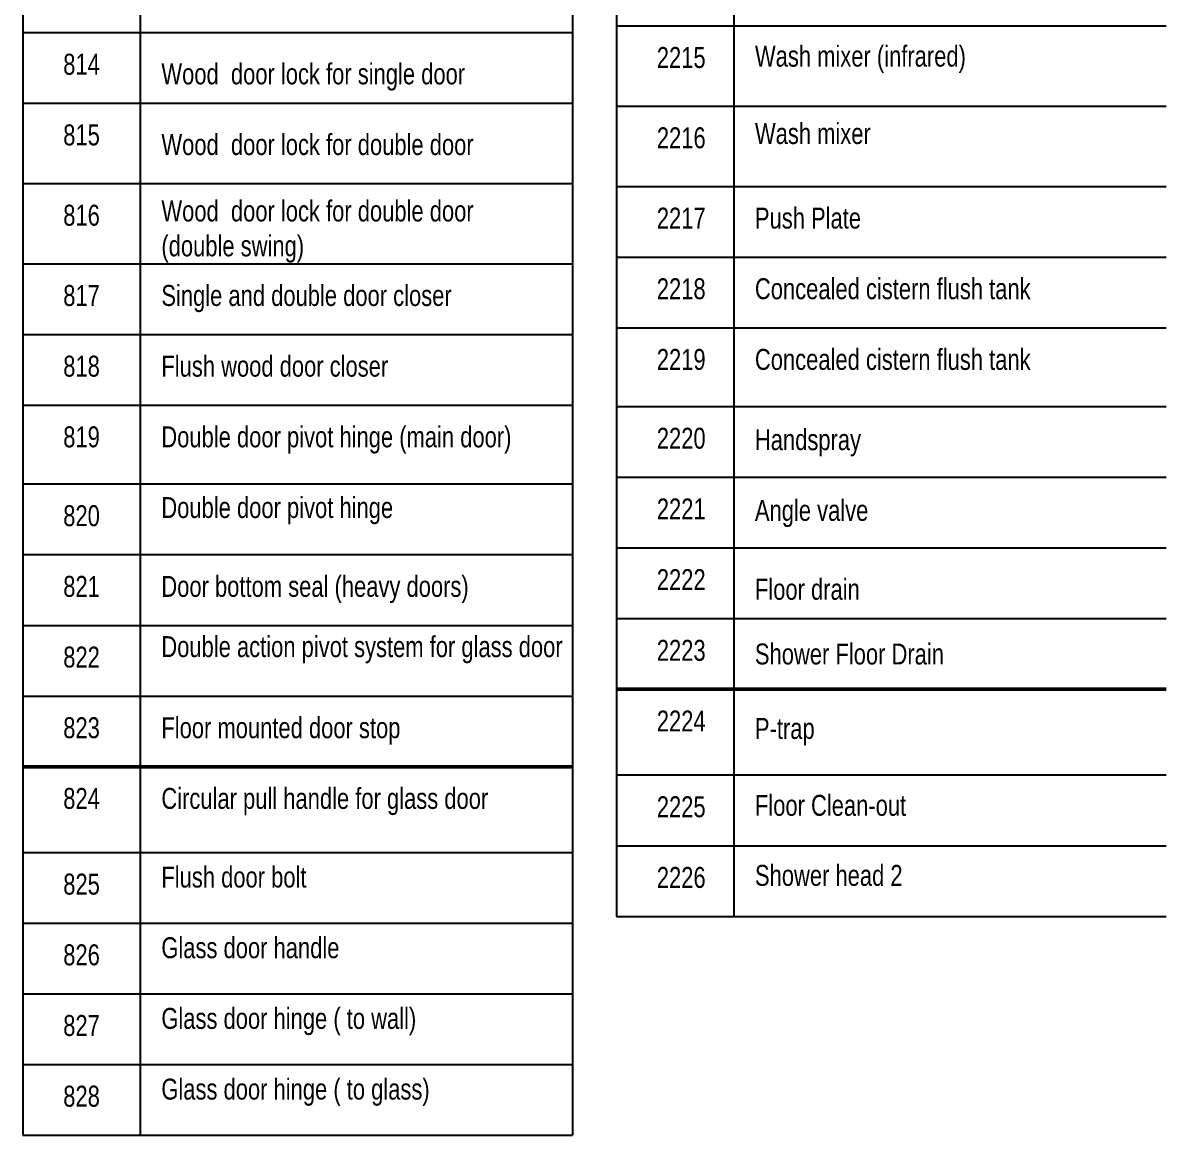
# Model space of a CAD drawing. Header units: inches. Extents: x 193287 to 241687, y 437648 to 550079.
# Drawn here: x 231406 to 234136, y 458534 to 461189 of the extents above; entities that cross this region are included whole.
import ezdxf

# ---------------------------------------------------------------- set-up
doc = ezdxf.new("R2010")
doc.units = ezdxf.units.IN
doc.header["$MEASUREMENT"] = 0
for name, color, linetype in [('CQ SPOT DETAIL DIMENSION', 9, 'Continuous'), ('CQ text label', 3, 'Continuous'), ('CQ-legend tex box', 3, 'Continuous')]:
    doc.layers.add(name, color=color, linetype=linetype)
doc.layers.add('CQ Switches and Outlets', color=1, linetype='Continuous', lineweight=50)
doc.styles.add('DIM 50', font='romans.shx', dxfattribs={"width": 0.75, "height": 100})

# ---------------------------------------------------------------- blocks, each defined once
blk = doc.blocks.new('SMDS')
at = {"layer": 'CQ Switches and Outlets', "color": 2}
for p, q in [((383215.8, 473401.9), (384527.8, 473401.9)), ((381798.8, 473217.1), (383110.9, 473217.1))]:
    blk.add_line(p, q, dxfattribs=at)
at = {"layer": 'CQ-legend tex box'}
for p, q in [((383215.8, 477684.1), (383215.8, 472859.9)), ((383496.1, 477506), (383496.1, 472859.9)), ((381798.9, 477499.3), (381798.9, 474417.5)), ((383111, 477499.3), (383111, 474417.5)), ((382079.2, 477321.3), (382079.2, 474417.5)), ((381798.9, 474969.5), (383111, 474969.5)), ((383215.8, 474985.5), (384527.9, 474985.5)), ((381798.9, 474800.8), (383111, 474800.8)), ((383215.8, 474793.9), (384527.9, 474793.9)), ((381798.9, 474609.2), (383111, 474609.2)), ((383215.8, 474602.3), (384527.9, 474602.3)), ((383215.8, 474602.3), (384527.8, 474602.3)), ((383215.8, 474433.6), (384527.8, 474433.6)), ((381798.9, 474417.5), (383111, 474417.5)), ((381798.9, 474417.5), (383110.9, 474417.5)), ((381798.9, 474417.5), (381798.9, 472337.7)), ((382079.2, 474417.5), (382079.2, 472337.7)), ((383110.9, 474417.5), (383110.9, 472337.7)), ((383215.8, 474264.9), (384527.8, 474264.9)), ((381798.9, 474248.8), (383110.9, 474248.8)), ((381798.9, 474080.1), (383110.9, 474080.1)), ((383215.8, 474076.7), (384527.8, 474076.7)), ((383215.8, 473908), (384527.8, 473908)), ((381798.8, 473891.9), (383110.9, 473891.9)), ((383215.8, 473739.3), (384527.8, 473739.3)), ((381798.8, 473723.2), (383110.9, 473723.2)), ((381798.8, 473554.5), (383110.9, 473554.5)), ((383215.8, 473570.6), (384527.8, 473570.6)), ((381798.8, 473385.8), (383110.9, 473385.8)), ((383215.8, 473197.3), (384527.8, 473197.3)), ((383215.7, 473028.6), (384527.8, 473028.6)), ((381798.8, 473012.5), (383110.9, 473012.5)), ((381798.8, 472843.8), (383110.9, 472843.8)), ((383215.7, 472859.9), (384527.8, 472859.9)), ((381798.8, 472675.1), (383110.9, 472675.1)), ((381798.8, 472506.4), (383110.9, 472506.4)), ((381798.8, 472337.7), (383110.9, 472337.7))]:
    blk.add_line(p, q, dxfattribs=at)
at = {"layer": 'CQ text label', "ltscale": 1000, "char_height": 50, "width": 946.817, "attachment_point": 1, "style": 'DIM 50'}
for s, insert in [('{\\fArial|b0|i0|c0|p34;Wash mixer (infrared)}', (383546.4, 474938.1)), ('{\\fArial|b0|i0|c0|p34;814}', (381895.2, 474918.7)), ('{\\fArial|b0|i0|c0|p34;2215}', (383312.1, 474934.8)), ('{\\fArial|b0|i0|c0|p34;Wood  door lock for single door}', (382129.5, 474895.8)), ('{\\fArial|b0|i0|c0|p34;815}', (381895.2, 474750)), ('{\\fArial|b0|i0|c0|p34;Wash mixer}', (383546.4, 474753.4)), ('{\\fArial|b0|i0|c0|p34;Wood  door lock for double door}', (382129.5, 474727.1)), ('{\\fArial|b0|i0|c0|p34;2216}', (383312.2, 474743.2)), ('{\\fArial|b0|i0|c0|p34;816}', (381895.2, 474558.4)), ('{\\fArial|b0|i0|c0|p34;Wood  door lock for double door\\P(double swing)}', (382129.5, 474568.6)), ('{\\fArial|b0|i0|c0|p34;2217}', (383312.1, 474551.6)), ('{\\fArial|b0|i0|c0|p34;Push Plate}', (383546.3, 474551.6)), ('{\\fArial|b0|i0|c0|p34;817}', (381895.2, 474366.8)), ('{\\fArial|b0|i0|c0|p34;Single and double door closer}', (382129.4, 474366.8)), ('{\\fArial|b0|i0|c0|p34;2218}', (383312.1, 474382.9)), ('{\\fArial|b0|i0|c0|p34;Concealed cistern flush tank}', (383546.3, 474382.9)), ('{\\fArial|b0|i0|c0|p34;2219}', (383312.1, 474214.2)), ('{\\fArial|b0|i0|c0|p34;Concealed cistern flush tank}', (383546.3, 474214.2)), ('{\\fArial|b0|i0|c0|p34;818}', (381895.2, 474198.1)), ('{\\fArial|b0|i0|c0|p34;Flush wood door closer}', (382129.4, 474198.1)), ('{\\fArial|b0|i0|c0|p34;819}', (381895.2, 474029.4)), ('{\\fArial|b0|i0|c0|p34;Double door pivot hinge (main door)}', (382129.4, 474029.4)), ('{\\fArial|b0|i0|c0|p34;2220}', (383312.1, 474026)), ('{\\fArial|b0|i0|c0|p34;Handspray}', (383546.3, 474022.6)), ('{\\fArial|b0|i0|c0|p34;Double door pivot hinge }', (382129.4, 473860.7)), ('{\\fArial|b0|i0|c0|p34;2221}', (383312.1, 473857.3)), ('{\\fArial|b0|i0|c0|p34;Angle valve}', (383546.3, 473853.9)), ('{\\fArial|b0|i0|c0|p34;820}', (381895.2, 473841.2)), ('{\\fArial|b0|i0|c0|p34;2222}', (383312.1, 473688.6)), ('{\\fArial|b0|i0|c0|p34;821}', (381895.2, 473672.5)), ('{\\fArial|b0|i0|c0|p34;Door bottom seal (heavy doors)}', (382129.4, 473672.5)), ('{\\fArial|b0|i0|c0|p34;Floor drain}', (383546.3, 473665.6)), ('{\\fArial|b0|i0|c0|p34;Double action pivot system for glass door}', (382129.4, 473528.7)), ('{\\fArial|b0|i0|c0|p34;2223}', (383312.1, 473519.9)), ('{\\fArial|b0|i0|c0|p34;822}', (381895.2, 473503.8)), ('{\\fArial|b0|i0|c0|p34;Shower Floor Drain}', (383546.3, 473511.1)), ('{\\fArial|b0|i0|c0|p34;823}', (381895.2, 473335.1)), ('{\\fArial|b0|i0|c0|p34;Floor mounted door stop}', (382129.4, 473335.1)), ('{\\fArial|b0|i0|c0|p34;2224}', (383312.1, 473351.2)), ('{\\fArial|b0|i0|c0|p34;P-trap}', (383546.3, 473333.4)), ('{\\fArial|b0|i0|c0|p34;824}', (381895.2, 473166.4)), ('{\\fArial|b0|i0|c0|p34;Circular pull handle for glass door}', (382129.4, 473166.4)), ('{\\fArial|b0|i0|c0|p34;2225}', (383312.1, 473146.5)), ('{\\fArial|b0|i0|c0|p34;Floor Clean-out}', (383546.3, 473149.9)), ('{\\fArial|b0|i0|c0|p34;Flush door bolt}', (382129.4, 472978.7)), ('{\\fArial|b0|i0|c0|p34;2226}', (383312.1, 472977.8)), ('{\\fArial|b0|i0|c0|p34;Shower head 2}', (383546.4, 472982.7)), ('{\\fArial|b0|i0|c0|p34;825}', (381895.2, 472961.8)), ('{\\fArial|b0|i0|c0|p34;Glass door handle}', (382129.4, 472810)), ('{\\fArial|b0|i0|c0|p34;826}', (381895.2, 472793.1)), ('{\\fArial|b0|i0|c0|p34;827}', (381895.2, 472624.4)), ('{\\fArial|b0|i0|c0|p34;Glass door hinge ( to wall)}', (382129.4, 472641.3)), ('{\\fArial|b0|i0|c0|p34;828}', (381895.2, 472455.7)), ('{\\fArial|b0|i0|c0|p34;Glass door hinge ( to glass)}', (382129.4, 472472.6))]:
    blk.add_mtext(s, dxfattribs=dict(at, insert=insert))

msp = doc.modelspace()

# ---------------------------------------------------------------- block references
at = {"layer": 'CQ SPOT DETAIL DIMENSION'}
msp.add_blockref('SMDS', (-150392.368, -13803.482), dxfattribs=at)

doc.saveas('drawing.dxf')
